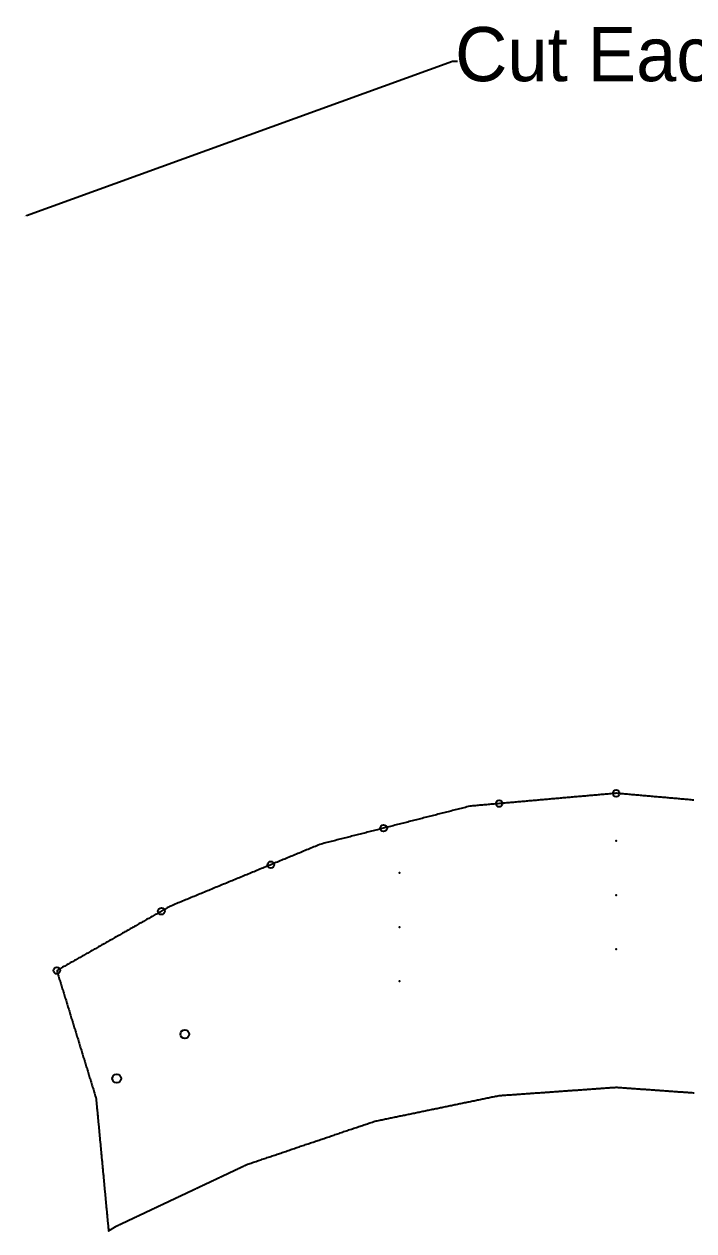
# Model space of a CAD drawing. Extents: x 2 to 431, y 2 to 326.
# Drawn here: x 169.8 to 219.3, y 1.6 to 90.7 of the extents above; entities that cross this region are included whole.
import ezdxf

# ---------------------------------------------------------------- set-up
doc = ezdxf.new("R2010")
doc.units = 0
doc.layers.get('0').update_dxf_attribs({"linetype": 'CONTINUOUS'})
for name, color, linetype in [('ANNOTATION', 7, 'CONTINUOUS'), ('DRILLING', 3, 'CONTINUOUS'), ('ENGRAVE', 4, 'CONTINUOUS'), ('RIB_INDICATION', 1, 'CONTINUOUS')]:
    doc.layers.add(name, color=color, linetype=linetype)

# ---------------------------------------------------------------- blocks, each defined once
blk = doc.blocks.new('*U200')
at = {"layer": 'ANNOTATION', "linetype": 'BYBLOCK'}
blk.add_line((201.429, 87.99), (201.789, 87.99), dxfattribs=at)
blk.add_lwpolyline([(169.926, 76.593), (201.429, 87.99)], dxfattribs=at)
at = {"layer": 'ANNOTATION'}
blk.add_solid([(169.936, 76.565), (169.757, 76.532), (169.916, 76.621)], dxfattribs=at)
blk.add_text('Cut Each Section Twice (x2)', height=4, dxfattribs=at).set_placement((201.607, 86.516))
blk = doc.blocks.new('*U164')
at = {"layer": 'ENGRAVE'}
blk.add_point((0, 0), dxfattribs=at)
blk = doc.blocks.new('*U165')
at = {"layer": 'ENGRAVE', "color": 0, "linetype": 'BYBLOCK'}
for p in [(0, 0), (4, 0), (8, 0)]:
    blk.add_blockref('*U164', p, dxfattribs=at)
blk = doc.blocks.new('*U166')
at = {"layer": 'ENGRAVE'}
blk.add_point((0, 0), dxfattribs=at)
blk = doc.blocks.new('*U167')
at = {"layer": 'ENGRAVE', "color": 0, "linetype": 'BYBLOCK'}
for p in [(0, 0), (4, 0), (8, 0)]:
    blk.add_blockref('*U166', p, dxfattribs=at)

msp = doc.modelspace()

# ---------------------------------------------------------------- linework, layer by layer
for points in [[(219.263, 33.422, 0), (219.159, 33.431, 0), (219.055, 33.44, 0), (218.951, 33.449, 0), (218.846, 33.458, 0), (218.742, 33.467, 0), (218.638, 33.477, 0), (218.533, 33.486, 0), (218.429, 33.495, 0), (218.325, 33.504, 0), (218.221, 33.513, 0), (218.116, 33.522, 0), (218.012, 33.532, 0), (217.908, 33.541, 0), (217.803, 33.55, 0), (217.699, 33.559, 0), (217.595, 33.568, 0), (217.491, 33.577, 0), (217.386, 33.587, 0), (217.282, 33.596, 0), (217.178, 33.605, 0), (217.073, 33.614, 0), (216.969, 33.623, 0), (216.865, 33.632, 0), (216.761, 33.642, 0), (216.656, 33.651, 0), (216.552, 33.66, 0), (216.448, 33.669, 0), (216.343, 33.678, 0), (216.239, 33.687, 0), (216.135, 33.696, 0), (216.031, 33.706, 0), (215.926, 33.715, 0), (215.822, 33.724, 0), (215.718, 33.733, 0), (215.613, 33.742, 0), (215.509, 33.751, 0), (215.405, 33.761, 0), (215.301, 33.77, 0), (215.196, 33.779, 0), (215.092, 33.788, 0), (214.988, 33.797, 0), (214.883, 33.806, 0), (214.779, 33.816, 0), (214.675, 33.825, 0), (214.571, 33.834, 0), (214.466, 33.843, 0), (214.362, 33.852, 0), (214.258, 33.861, 0), (214.153, 33.87, 0), (214.049, 33.88, 0), (213.945, 33.889, 0), (213.841, 33.898, 0), (213.736, 33.907, 0), (213.632, 33.916, 0), (213.528, 33.925, 0), (213.512, 33.927, 0), (213.512, 33.927, 0), (213.512, 33.927, 0), (213.512, 33.927, 0), (213.511, 33.927, 0), (213.511, 33.927, 0), (213.511, 33.927, 0), (213.511, 33.927, 0), (213.511, 33.927, 0), (213.511, 33.927, 0), (213.511, 33.927, 0), (213.511, 33.927, 0), (213.511, 33.927, 0), (213.511, 33.927, 0), (213.511, 33.927, 0), (213.511, 33.927, 0), (213.511, 33.927, 0), (213.511, 33.927, 0), (213.511, 33.927, 0), (213.511, 33.927, 0), (213.511, 33.927, 0), (213.511, 33.927, 0), (213.511, 33.927, 0), (213.511, 33.927, 0), (213.511, 33.927, 0), (213.511, 33.927, 0), (213.511, 33.927, 0), (213.511, 33.927, 0), (213.511, 33.927, 0), (213.511, 33.927, 0), (213.511, 33.927, 0), (213.511, 33.927, 0), (213.511, 33.927, 0), (213.511, 33.927, 0), (213.511, 33.927, 0), (213.511, 33.927, 0), (213.511, 33.927, 0), (213.511, 33.927, 0), (213.511, 33.927, 0), (213.511, 33.927, 0), (213.511, 33.927, 0), (213.511, 33.927, 0), (213.511, 33.927, 0), (213.511, 33.927, 0), (213.511, 33.927, 0), (213.511, 33.927, 0), (213.511, 33.927, 0), (213.511, 33.927, 0), (213.511, 33.927, 0), (213.511, 33.927, 0), (213.511, 33.927, 0), (213.511, 33.927, 0), (213.511, 33.927, 0), (213.511, 33.927, 0), (213.511, 33.927, 0), (213.511, 33.927, 0), (213.511, 33.927, 0), (213.511, 33.927, 0), (213.511, 33.927, 0), (213.511, 33.927, 0), (213.511, 33.927, 0), (213.511, 33.927, 0), (213.511, 33.927, 0), (213.511, 33.927, 0), (213.511, 33.927, 0), (213.511, 33.927, 0), (213.511, 33.927, 0), (213.511, 33.927, 0), (213.511, 33.927, 0), (213.511, 33.927, 0), (213.511, 33.927, 0), (213.511, 33.927, 0), (213.511, 33.927, 0), (213.511, 33.927, 0), (213.511, 33.927, 0), (213.511, 33.927, 0), (213.511, 33.927, 0), (213.511, 33.927, 0), (213.511, 33.927, 0), (213.511, 33.927, 0), (213.511, 33.927, 0), (213.511, 33.927, 0), (213.511, 33.927, 0), (213.511, 33.927, 0), (213.511, 33.927, 0), (213.511, 33.927, 0), (213.511, 33.927, 0), (213.511, 33.927, 0), (213.511, 33.927, 0), (213.511, 33.927, 0), (213.511, 33.927, 0), (213.511, 33.927, 0), (213.511, 33.927, 0), (213.511, 33.927, 0), (213.511, 33.927, 0), (213.511, 33.927, 0), (213.511, 33.927, 0), (213.511, 33.927, 0), (213.511, 33.927, 0), (213.511, 33.927, 0), (213.511, 33.927, 0), (213.511, 33.927, 0), (213.511, 33.927, 0), (213.511, 33.927, 0), (213.511, 33.927, 0), (213.511, 33.927, 0), (213.511, 33.927, 0), (213.511, 33.927, 0), (213.511, 33.927, 0), (213.511, 33.927, 0), (213.511, 33.927, 0), (213.511, 33.927, 0), (213.511, 33.927, 0), (213.511, 33.927, 0), (213.511, 33.927, 0), (213.511, 33.927, 0), (213.511, 33.927, 0), (213.511, 33.927, 0), (213.511, 33.927, 0), (213.511, 33.927, 0), (213.511, 33.927, 0), (213.511, 33.927, 0), (213.511, 33.927, 0), (213.511, 33.927, 0), (213.511, 33.927, 0), (213.511, 33.927, 0), (213.511, 33.927, 0), (213.511, 33.927, 0), (213.511, 33.927, 0), (213.511, 33.927, 0), (213.511, 33.927, 0), (213.511, 33.927, 0), (213.511, 33.927, 0), (213.511, 33.927, 0), (213.511, 33.927, 0), (213.511, 33.927, 0), (213.511, 33.927, 0), (213.511, 33.927, 0), (213.511, 33.927, 0), (213.511, 33.927, 0), (213.511, 33.927, 0), (213.511, 33.927, 0), (213.511, 33.927, 0), (213.511, 33.927, 0), (213.511, 33.927, 0), (213.511, 33.927, 0), (213.511, 33.927, 0), (213.511, 33.927, 0), (213.511, 33.927, 0), (213.511, 33.927, 0), (213.511, 33.927, 0), (213.511, 33.927, 0), (213.511, 33.927, 0), (213.511, 33.927, 0), (213.511, 33.927, 0), (213.511, 33.927, 0), (213.511, 33.927, 0), (213.511, 33.927, 0), (213.511, 33.927, 0), (213.511, 33.927, 0), (213.511, 33.927, 0), (213.511, 33.927, 0), (213.511, 33.927, 0), (213.511, 33.927, 0), (213.511, 33.927, 0), (213.511, 33.927, 0), (213.511, 33.927, 0), (213.511, 33.927, 0), (213.511, 33.927, 0), (213.511, 33.927, 0), (213.511, 33.927, 0), (213.511, 33.927, 0), (213.511, 33.927, 0), (213.511, 33.927, 0), (213.511, 33.927, 0), (213.511, 33.927, 0), (213.511, 33.927, 0), (213.511, 33.927, 0), (213.511, 33.927, 0), (213.511, 33.927, 0), (213.511, 33.927, 0), (213.511, 33.927, 0), (213.511, 33.927, 0), (213.511, 33.927, 0), (213.511, 33.927, 0), (213.511, 33.927, 0), (213.511, 33.927, 0), (213.511, 33.927, 0), (213.511, 33.927, 0), (213.511, 33.927, 0), (213.511, 33.927, 0), (213.511, 33.927, 0), (213.511, 33.927, 0), (213.511, 33.927, 0), (213.511, 33.927, 0), (213.511, 33.927, 0), (213.511, 33.927, 0), (213.511, 33.927, 0), (213.511, 33.927, 0), (213.511, 33.927, 0), (213.511, 33.927, 0), (213.511, 33.927, 0), (213.511, 33.927, 0), (213.511, 33.927, 0), (213.511, 33.927, 0), (213.511, 33.927, 0), (213.511, 33.927, 0), (213.43, 33.92, 0), (213.325, 33.91, 0), (213.221, 33.901, 0), (213.117, 33.892, 0), (213.013, 33.883, 0), (212.908, 33.874, 0), (212.804, 33.865, 0), (212.7, 33.855, 0), (212.595, 33.846, 0), (212.491, 33.837, 0), (212.387, 33.828, 0), (212.283, 33.819, 0), (212.178, 33.81, 0), (212.074, 33.801, 0), (211.97, 33.791, 0), (211.865, 33.782, 0), (211.761, 33.773, 0), (211.657, 33.764, 0), (211.553, 33.755, 0), (211.448, 33.746, 0), (211.344, 33.736, 0), (211.24, 33.727, 0), (211.135, 33.718, 0), (211.031, 33.709, 0), (210.927, 33.7, 0), (210.823, 33.691, 0), (210.718, 33.681, 0), (210.614, 33.672, 0), (210.51, 33.663, 0), (210.405, 33.654, 0), (210.301, 33.645, 0), (210.197, 33.636, 0), (210.093, 33.627, 0), (209.988, 33.617, 0), (209.884, 33.608, 0), (209.78, 33.599, 0), (209.675, 33.59, 0), (209.571, 33.581, 0), (209.467, 33.572, 0), (209.363, 33.562, 0), (209.258, 33.553, 0), (209.154, 33.544, 0), (209.05, 33.535, 0), (208.945, 33.526, 0), (208.841, 33.517, 0), (208.737, 33.508, 0), (208.633, 33.498, 0), (208.528, 33.489, 0), (208.424, 33.48, 0), (208.32, 33.471, 0), (208.215, 33.462, 0), (208.111, 33.453, 0), (208.007, 33.443, 0), (207.903, 33.434, 0), (207.798, 33.425, 0), (207.694, 33.416, 0), (207.59, 33.407, 0), (207.485, 33.398, 0), (207.381, 33.388, 0), (207.277, 33.379, 0), (207.173, 33.37, 0), (207.068, 33.361, 0), (206.964, 33.352, 0), (206.86, 33.343, 0), (206.755, 33.333, 0), (206.651, 33.324, 0), (206.547, 33.315, 0), (206.443, 33.306, 0), (206.338, 33.297, 0), (206.234, 33.288, 0), (206.13, 33.279, 0), (206.025, 33.269, 0), (205.921, 33.26, 0), (205.817, 33.251, 0), (205.713, 33.242, 0), (205.608, 33.233, 0), (205.504, 33.224, 0), (205.4, 33.214, 0), (205.295, 33.205, 0), (205.191, 33.196, 0), (205.087, 33.187, 0), (204.982, 33.178, 0), (204.878, 33.169, 0), (204.774, 33.159, 0), (204.67, 33.15, 0), (204.565, 33.141, 0), (204.461, 33.132, 0), (204.357, 33.123, 0), (204.252, 33.114, 0), (204.148, 33.105, 0), (204.044, 33.095, 0), (203.94, 33.086, 0), (203.835, 33.077, 0), (203.731, 33.068, 0), (203.627, 33.059, 0), (203.522, 33.05, 0), (203.418, 33.04, 0), (203.314, 33.031, 0), (203.21, 33.022, 0), (203.105, 33.013, 0), (203.001, 33.004, 0), (202.897, 32.995, 0), (202.792, 32.985, 0), (202.688, 32.972, 0), (202.581, 32.945, 0), (202.474, 32.917, 0), (202.368, 32.89, 0), (202.261, 32.863, 0), (202.155, 32.836, 0), (202.048, 32.809, 0), (201.942, 32.782, 0), (201.835, 32.755, 0), (201.728, 32.728, 0), (201.622, 32.701, 0), (201.515, 32.674, 0), (201.409, 32.647, 0), (201.302, 32.619, 0), (201.196, 32.592, 0), (201.089, 32.565, 0), (200.982, 32.538, 0), (200.876, 32.511, 0), (200.769, 32.484, 0), (200.663, 32.457, 0), (200.556, 32.43, 0), (200.45, 32.403, 0), (200.343, 32.376, 0), (200.236, 32.348, 0), (200.13, 32.321, 0), (200.023, 32.294, 0), (199.917, 32.267, 0), (199.81, 32.24, 0), (199.704, 32.213, 0), (199.597, 32.186, 0), (199.49, 32.159, 0), (199.384, 32.132, 0), (199.277, 32.105, 0), (199.171, 32.077, 0), (199.064, 32.05, 0), (198.958, 32.023, 0), (198.851, 31.996, 0), (198.744, 31.969, 0), (198.638, 31.942, 0), (198.531, 31.915, 0), (198.425, 31.888, 0), (198.318, 31.861, 0), (198.212, 31.834, 0), (198.105, 31.806, 0), (197.998, 31.779, 0), (197.892, 31.752, 0), (197.785, 31.725, 0), (197.679, 31.698, 0), (197.572, 31.671, 0), (197.466, 31.644, 0), (197.359, 31.617, 0), (197.252, 31.59, 0), (197.146, 31.562, 0), (197.039, 31.535, 0), (196.933, 31.508, 0), (196.826, 31.481, 0), (196.72, 31.454, 0), (196.613, 31.427, 0), (196.506, 31.4, 0), (196.4, 31.373, 0), (196.293, 31.346, 0), (196.187, 31.319, 0), (196.08, 31.291, 0), (195.973, 31.264, 0), (195.867, 31.237, 0), (195.76, 31.21, 0), (195.654, 31.183, 0), (195.547, 31.156, 0), (195.441, 31.129, 0), (195.334, 31.102, 0), (195.227, 31.075, 0), (195.121, 31.048, 0), (195.014, 31.02, 0), (194.908, 30.993, 0), (194.801, 30.966, 0), (194.695, 30.939, 0), (194.588, 30.912, 0), (194.481, 30.885, 0), (194.375, 30.858, 0), (194.268, 30.831, 0), (194.162, 30.804, 0), (194.055, 30.777, 0), (193.949, 30.75, 0), (193.842, 30.722, 0), (193.735, 30.695, 0), (193.629, 30.668, 0), (193.522, 30.641, 0), (193.416, 30.614, 0), (193.309, 30.587, 0), (193.203, 30.56, 0), (193.096, 30.533, 0), (192.989, 30.506, 0), (192.883, 30.479, 0), (192.776, 30.451, 0), (192.67, 30.424, 0), (192.563, 30.397, 0), (192.457, 30.37, 0), (192.35, 30.343, 0), (192.243, 30.316, 0), (192.137, 30.289, 0), (192.03, 30.262, 0), (191.924, 30.235, 0), (191.817, 30.207, 0), (191.711, 30.18, 0), (191.603, 30.141, 0), (191.495, 30.096, 0), (191.387, 30.052, 0), (191.28, 30.007, 0), (191.172, 29.963, 0), (191.064, 29.918, 0), (190.956, 29.874, 0), (190.848, 29.829, 0), (190.74, 29.785, 0), (190.633, 29.741, 0), (190.525, 29.696, 0), (190.417, 29.651, 0), (190.309, 29.607, 0), (190.201, 29.563, 0), (190.093, 29.518, 0), (189.986, 29.474, 0), (189.878, 29.429, 0), (189.77, 29.385, 0), (189.662, 29.34, 0), (189.554, 29.296, 0), (189.447, 29.251, 0), (189.339, 29.207, 0), (189.231, 29.162, 0), (189.123, 29.118, 0), (189.015, 29.073, 0), (188.907, 29.029, 0), (188.8, 28.984, 0), (188.692, 28.94, 0), (188.584, 28.895, 0), (188.476, 28.851, 0), (188.368, 28.806, 0), (188.26, 28.762, 0), (188.153, 28.718, 0), (188.045, 28.673, 0), (187.937, 28.629, 0), (187.829, 28.584, 0), (187.721, 28.54, 0), (187.613, 28.495, 0), (187.506, 28.451, 0), (187.398, 28.406, 0), (187.29, 28.362, 0), (187.182, 28.317, 0), (187.074, 28.273, 0), (186.966, 28.228, 0), (186.859, 28.184, 0), (186.751, 28.139, 0), (186.643, 28.095, 0), (186.535, 28.05, 0), (186.427, 28.006, 0), (186.319, 27.962, 0), (186.212, 27.917, 0), (186.104, 27.872, 0), (185.996, 27.828, 0), (185.888, 27.784, 0), (185.78, 27.739, 0), (185.672, 27.695, 0), (185.565, 27.65, 0), (185.457, 27.606, 0), (185.349, 27.561, 0), (185.241, 27.517, 0), (185.133, 27.472, 0), (185.026, 27.428, 0), (184.918, 27.383, 0), (184.81, 27.339, 0), (184.702, 27.294, 0), (184.594, 27.25, 0), (184.486, 27.205, 0), (184.379, 27.161, 0), (184.271, 27.116, 0), (184.163, 27.072, 0), (184.055, 27.027, 0), (183.947, 26.983, 0), (183.839, 26.939, 0), (183.732, 26.894, 0), (183.624, 26.85, 0), (183.516, 26.805, 0), (183.408, 26.761, 0), (183.3, 26.716, 0), (183.192, 26.672, 0), (183.085, 26.627, 0), (182.977, 26.583, 0), (182.869, 26.538, 0), (182.761, 26.494, 0), (182.653, 26.449, 0), (182.545, 26.405, 0), (182.438, 26.36, 0), (182.33, 26.316, 0), (182.222, 26.271, 0), (182.114, 26.227, 0), (182.006, 26.182, 0), (181.898, 26.138, 0), (181.791, 26.093, 0), (181.683, 26.049, 0), (181.575, 26.005, 0), (181.467, 25.96, 0), (181.359, 25.916, 0), (181.251, 25.871, 0), (181.144, 25.827, 0), (181.036, 25.782, 0), (180.928, 25.738, 0), (180.82, 25.693, 0), (180.712, 25.649, 0), (180.605, 25.604, 0), (180.502, 25.559, 0), (180.421, 25.514, 0), (180.341, 25.468, 0), (180.26, 25.422, 0), (180.179, 25.377, 0), (180.099, 25.331, 0), (180.018, 25.285, 0), (179.938, 25.24, 0), (179.857, 25.194, 0), (179.777, 25.148, 0), (179.696, 25.102, 0), (179.615, 25.057, 0), (179.535, 25.011, 0), (179.454, 24.965, 0), (179.374, 24.92, 0), (179.293, 24.874, 0), (179.212, 24.828, 0), (179.132, 24.782, 0), (179.051, 24.737, 0), (178.971, 24.691, 0), (178.89, 24.645, 0), (178.809, 24.6, 0), (178.729, 24.554, 0), (178.648, 24.508, 0), (178.568, 24.462, 0), (178.487, 24.417, 0), (178.406, 24.371, 0), (178.326, 24.325, 0), (178.245, 24.28, 0), (178.165, 24.234, 0), (178.084, 24.188, 0), (178.003, 24.142, 0), (177.923, 24.097, 0), (177.842, 24.051, 0), (177.762, 24.005, 0), (177.681, 23.96, 0), (177.6, 23.914, 0), (177.52, 23.868, 0), (177.439, 23.823, 0), (177.359, 23.777, 0), (177.278, 23.731, 0), (177.197, 23.685, 0), (177.117, 23.64, 0), (177.036, 23.594, 0), (176.956, 23.548, 0), (176.875, 23.503, 0), (176.795, 23.457, 0), (176.714, 23.411, 0), (176.633, 23.366, 0), (176.553, 23.32, 0), (176.472, 23.274, 0), (176.392, 23.228, 0), (176.311, 23.183, 0), (176.23, 23.137, 0), (176.15, 23.091, 0), (176.069, 23.046, 0), (175.989, 23, 0), (175.908, 22.954, 0), (175.827, 22.908, 0), (175.747, 22.863, 0), (175.666, 22.817, 0), (175.586, 22.771, 0), (175.505, 22.726, 0), (175.424, 22.68, 0), (175.344, 22.634, 0), (175.263, 22.588, 0), (175.183, 22.543, 0), (175.102, 22.497, 0), (175.021, 22.451, 0), (174.941, 22.405, 0), (174.86, 22.36, 0), (174.78, 22.314, 0), (174.699, 22.268, 0), (174.618, 22.223, 0), (174.538, 22.177, 0), (174.457, 22.131, 0), (174.377, 22.086, 0), (174.296, 22.04, 0), (174.215, 21.994, 0), (174.135, 21.948, 0), (174.054, 21.903, 0), (173.974, 21.857, 0), (173.893, 21.811, 0), (173.812, 21.766, 0), (173.732, 21.72, 0), (173.651, 21.674, 0), (173.571, 21.628, 0), (173.49, 21.583, 0), (173.41, 21.537, 0), (173.329, 21.491, 0), (173.248, 21.446, 0), (173.168, 21.4, 0), (173.087, 21.354, 0), (173.007, 21.308, 0), (172.926, 21.263, 0), (172.845, 21.217, 0), (172.765, 21.171, 0), (172.684, 21.126, 0), (172.604, 21.08, 0), (172.523, 21.034, 0), (172.442, 20.988, 0), (172.362, 20.943, 0), (172.281, 20.897, 0), (172.201, 20.851, 0), (172.191, 20.776, 0), (172.219, 20.686, 0), (172.247, 20.596, 0), (172.274, 20.506, 0), (172.302, 20.416, 0), (172.33, 20.326, 0), (172.358, 20.236, 0), (172.385, 20.146, 0), (172.413, 20.056, 0), (172.441, 19.966, 0), (172.468, 19.877, 0), (172.496, 19.787, 0), (172.524, 19.697, 0), (172.551, 19.607, 0), (172.579, 19.517, 0), (172.607, 19.427, 0), (172.635, 19.337, 0), (172.662, 19.247, 0), (172.69, 19.157, 0), (172.718, 19.067, 0), (172.745, 18.977, 0), (172.773, 18.887, 0), (172.801, 18.797, 0), (172.828, 18.706, 0), (172.856, 18.616, 0), (172.884, 18.526, 0), (172.912, 18.436, 0), (172.939, 18.346, 0), (172.967, 18.256, 0), (172.995, 18.166, 0), (173.022, 18.076, 0), (173.05, 17.986, 0), (173.078, 17.896, 0), (173.105, 17.806, 0), (173.133, 17.716, 0), (173.161, 17.627, 0), (173.189, 17.537, 0), (173.216, 17.447, 0), (173.244, 17.357, 0), (173.272, 17.267, 0), (173.299, 17.177, 0), (173.327, 17.087, 0), (173.355, 16.997, 0), (173.382, 16.907, 0), (173.41, 16.817, 0), (173.438, 16.727, 0), (173.466, 16.637, 0), (173.493, 16.547, 0), (173.521, 16.456, 0), (173.549, 16.366, 0), (173.576, 16.276, 0), (173.604, 16.186, 0), (173.632, 16.096, 0), (173.659, 16.006, 0), (173.687, 15.916, 0), (173.715, 15.826, 0), (173.743, 15.736, 0), (173.77, 15.646, 0), (173.798, 15.556, 0), (173.826, 15.466, 0), (173.853, 15.377, 0), (173.881, 15.287, 0), (173.909, 15.197, 0), (173.936, 15.107, 0), (173.964, 15.017, 0), (173.992, 14.927, 0), (174.02, 14.836, 0), (174.047, 14.746, 0), (174.075, 14.656, 0), (174.103, 14.566, 0), (174.13, 14.476, 0), (174.158, 14.386, 0), (174.186, 14.296, 0), (174.213, 14.207, 0), (174.241, 14.117, 0), (174.269, 14.027, 0), (174.297, 13.937, 0), (174.324, 13.847, 0), (174.352, 13.757, 0), (174.38, 13.666, 0), (174.407, 13.576, 0), (174.435, 13.486, 0), (174.463, 13.396, 0), (174.49, 13.306, 0), (174.518, 13.216, 0), (174.546, 13.127, 0), (174.573, 13.037, 0), (174.601, 12.947, 0), (174.629, 12.857, 0), (174.657, 12.767, 0), (174.684, 12.677, 0), (174.712, 12.586, 0), (174.74, 12.496, 0), (174.767, 12.406, 0), (174.795, 12.316, 0), (174.823, 12.226, 0), (174.85, 12.136, 0), (174.878, 12.046, 0), (174.906, 11.957, 0), (174.934, 11.867, 0), (174.961, 11.777, 0), (174.989, 11.687, 0), (175.017, 11.597, 0), (175.041, 11.517, 0), (175.044, 11.508, 0), (175.047, 11.498, 0), (175.049, 11.489, 0), (175.052, 11.48, 0), (175.054, 11.47, 0), (175.057, 11.461, 0), (175.059, 11.451, 0), (175.061, 11.442, 0), (175.063, 11.433, 0), (175.065, 11.423, 0), (175.067, 11.414, 0), (175.069, 11.404, 0), (175.07, 11.395, 0), (175.072, 11.385, 0), (175.074, 11.375, 0), (175.075, 11.366, 0), (175.076, 11.356, 0), (175.077, 11.347, 0), (175.079, 11.337, 0), (175.08, 11.328, 0), (175.081, 11.318, 0)], [(175.081, 11.318, 0), (175.089, 11.224, 0), (175.098, 11.13, 0), (175.107, 11.037, 0), (175.116, 10.943, 0), (175.125, 10.849, 0), (175.134, 10.755, 0), (175.143, 10.662, 0), (175.151, 10.568, 0), (175.16, 10.474, 0), (175.169, 10.38, 0), (175.178, 10.287, 0), (175.187, 10.193, 0), (175.196, 10.099, 0), (175.205, 10.005, 0), (175.213, 9.912, 0), (175.222, 9.818, 0), (175.231, 9.724, 0), (175.24, 9.63, 0), (175.249, 9.537, 0), (175.258, 9.443, 0), (175.267, 9.349, 0), (175.275, 9.255, 0), (175.284, 9.162, 0), (175.293, 9.068, 0), (175.302, 8.974, 0), (175.311, 8.88, 0), (175.32, 8.787, 0), (175.328, 8.693, 0), (175.337, 8.599, 0), (175.346, 8.505, 0), (175.355, 8.412, 0), (175.364, 8.318, 0), (175.373, 8.224, 0), (175.382, 8.13, 0), (175.39, 8.037, 0), (175.399, 7.943, 0), (175.408, 7.849, 0), (175.417, 7.755, 0), (175.426, 7.662, 0), (175.435, 7.568, 0), (175.444, 7.474, 0), (175.452, 7.38, 0), (175.461, 7.287, 0), (175.47, 7.193, 0), (175.479, 7.099, 0), (175.488, 7.005, 0), (175.497, 6.912, 0), (175.505, 6.818, 0), (175.514, 6.724, 0), (175.523, 6.63, 0), (175.532, 6.537, 0), (175.541, 6.443, 0), (175.55, 6.349, 0), (175.559, 6.255, 0), (175.567, 6.162, 0), (175.576, 6.068, 0), (175.585, 5.974, 0), (175.594, 5.88, 0), (175.603, 5.787, 0), (175.612, 5.693, 0), (175.621, 5.599, 0), (175.629, 5.505, 0), (175.638, 5.412, 0), (175.647, 5.318, 0), (175.656, 5.224, 0), (175.665, 5.13, 0), (175.674, 5.037, 0), (175.683, 4.943, 0), (175.691, 4.849, 0), (175.7, 4.755, 0), (175.709, 4.662, 0), (175.718, 4.568, 0), (175.727, 4.474, 0), (175.736, 4.38, 0), (175.744, 4.287, 0), (175.753, 4.193, 0), (175.762, 4.099, 0), (175.771, 4.005, 0), (175.78, 3.912, 0), (175.789, 3.818, 0), (175.798, 3.724, 0), (175.806, 3.63, 0), (175.815, 3.537, 0), (175.824, 3.443, 0), (175.833, 3.349, 0), (175.842, 3.255, 0), (175.851, 3.162, 0), (175.86, 3.068, 0), (175.868, 2.974, 0), (175.877, 2.88, 0), (175.886, 2.787, 0), (175.895, 2.693, 0), (175.904, 2.599, 0), (175.913, 2.505, 0), (175.921, 2.412, 0), (175.93, 2.318, 0), (175.939, 2.224, 0), (175.948, 2.13, 0), (175.957, 2.037, 0), (175.966, 1.943, 0), (175.975, 1.849, 0), (175.983, 1.755, 0), (175.992, 1.662, 0), (176, 1.613, 0), (176.005, 1.617, 0), (176.011, 1.62, 0), (176.016, 1.624, 0), (176.022, 1.627, 0), (176.027, 1.63, 0), (176.032, 1.634, 0), (176.038, 1.637, 0), (176.043, 1.64, 0), (176.049, 1.644, 0), (176.054, 1.647, 0), (176.06, 1.65, 0), (176.065, 1.654, 0), (176.071, 1.657, 0), (176.076, 1.66, 0), (176.082, 1.664, 0), (176.087, 1.667, 0), (176.093, 1.671, 0), (176.098, 1.674, 0), (176.104, 1.677, 0), (176.109, 1.681, 0), (176.115, 1.684, 0), (176.12, 1.687, 0), (176.126, 1.691, 0), (176.131, 1.694, 0), (176.137, 1.697, 0), (176.142, 1.701, 0), (176.148, 1.704, 0), (176.153, 1.707, 0), (176.159, 1.711, 0), (176.164, 1.714, 0), (176.17, 1.718, 0), (176.175, 1.721, 0), (176.181, 1.724, 0), (176.186, 1.728, 0), (176.192, 1.731, 0), (176.197, 1.734, 0), (176.202, 1.738, 0), (176.208, 1.741, 0), (176.213, 1.744, 0), (176.219, 1.748, 0), (176.224, 1.751, 0), (176.23, 1.754, 0), (176.235, 1.758, 0), (176.241, 1.761, 0), (176.246, 1.765, 0), (176.252, 1.768, 0), (176.257, 1.771, 0), (176.263, 1.775, 0), (176.268, 1.778, 0), (176.274, 1.781, 0), (176.279, 1.785, 0), (176.285, 1.788, 0), (176.29, 1.791, 0), (176.296, 1.795, 0), (176.301, 1.798, 0), (176.307, 1.801, 0), (176.312, 1.805, 0), (176.318, 1.808, 0), (176.323, 1.812, 0), (176.329, 1.815, 0), (176.334, 1.818, 0), (176.34, 1.822, 0), (176.345, 1.825, 0), (176.351, 1.828, 0), (176.356, 1.832, 0), (176.362, 1.835, 0), (176.367, 1.838, 0), (176.372, 1.842, 0), (176.378, 1.845, 0), (176.383, 1.848, 0), (176.389, 1.852, 0), (176.394, 1.855, 0), (176.4, 1.859, 0), (176.405, 1.862, 0), (176.411, 1.865, 0), (176.416, 1.869, 0), (176.422, 1.872, 0), (176.427, 1.875, 0), (176.433, 1.879, 0), (176.438, 1.882, 0), (176.444, 1.885, 0), (176.449, 1.889, 0), (176.455, 1.892, 0), (176.46, 1.895, 0), (176.466, 1.899, 0), (176.471, 1.902, 0), (176.477, 1.906, 0), (176.482, 1.909, 0), (176.488, 1.912, 0), (176.493, 1.916, 0), (176.499, 1.919, 0), (176.504, 1.922, 0), (176.51, 1.926, 0), (176.515, 1.929, 0), (176.521, 1.932, 0), (176.526, 1.936, 0), (176.532, 1.939, 0), (176.537, 1.942, 0), (176.542, 1.946, 0), (176.548, 1.949, 0), (176.553, 1.953, 0), (176.559, 1.956, 0), (176.564, 1.959, 0), (176.652, 2.001, 0), (176.746, 2.045, 0), (176.839, 2.089, 0), (176.932, 2.133, 0), (177.025, 2.177, 0), (177.119, 2.221, 0), (177.212, 2.265, 0), (177.305, 2.309, 0), (177.399, 2.353, 0), (177.492, 2.397, 0), (177.585, 2.441, 0), (177.679, 2.485, 0), (177.772, 2.529, 0), (177.865, 2.573, 0), (177.959, 2.617, 0), (178.052, 2.661, 0), (178.145, 2.705, 0), (178.238, 2.749, 0), (178.332, 2.793, 0), (178.425, 2.837, 0), (178.518, 2.881, 0), (178.612, 2.925, 0), (178.705, 2.969, 0), (178.798, 3.013, 0), (178.892, 3.057, 0), (178.985, 3.101, 0), (179.078, 3.145, 0), (179.171, 3.189, 0), (179.265, 3.233, 0), (179.358, 3.277, 0), (179.451, 3.321, 0), (179.545, 3.365, 0), (179.638, 3.409, 0), (179.731, 3.453, 0), (179.825, 3.497, 0), (179.918, 3.541, 0), (180.011, 3.585, 0), (180.104, 3.629, 0), (180.198, 3.673, 0), (180.291, 3.717, 0), (180.384, 3.761, 0), (180.478, 3.805, 0), (180.571, 3.849, 0), (180.664, 3.893, 0), (180.758, 3.937, 0), (180.851, 3.981, 0), (180.944, 4.025, 0), (181.038, 4.069, 0), (181.131, 4.113, 0), (181.224, 4.157, 0), (181.317, 4.201, 0), (181.411, 4.245, 0), (181.504, 4.289, 0), (181.597, 4.333, 0), (181.691, 4.377, 0), (181.784, 4.421, 0), (181.877, 4.465, 0), (181.971, 4.509, 0), (182.064, 4.553, 0), (182.157, 4.597, 0), (182.25, 4.641, 0), (182.344, 4.685, 0), (182.437, 4.729, 0), (182.53, 4.773, 0), (182.624, 4.817, 0), (182.717, 4.861, 0), (182.81, 4.905, 0), (182.904, 4.949, 0), (182.997, 4.993, 0), (183.09, 5.037, 0), (183.183, 5.081, 0), (183.277, 5.125, 0), (183.37, 5.169, 0), (183.463, 5.213, 0), (183.557, 5.257, 0), (183.65, 5.301, 0), (183.743, 5.345, 0), (183.837, 5.389, 0), (183.93, 5.433, 0), (184.023, 5.477, 0), (184.117, 5.521, 0), (184.21, 5.565, 0), (184.303, 5.609, 0), (184.396, 5.653, 0), (184.49, 5.697, 0), (184.583, 5.741, 0), (184.676, 5.785, 0), (184.77, 5.829, 0), (184.863, 5.873, 0), (184.956, 5.917, 0), (185.05, 5.961, 0), (185.143, 6.005, 0), (185.236, 6.049, 0), (185.329, 6.093, 0), (185.423, 6.137, 0), (185.516, 6.181, 0), (185.609, 6.225, 0), (185.703, 6.269, 0), (185.796, 6.313, 0), (185.889, 6.357, 0), (185.983, 6.401, 0), (186.076, 6.445, 0), (186.169, 6.489, 0), (186.262, 6.528, 0), (186.353, 6.559, 0), (186.445, 6.59, 0), (186.536, 6.62, 0), (186.628, 6.651, 0), (186.719, 6.682, 0), (186.811, 6.713, 0), (186.902, 6.744, 0), (186.993, 6.775, 0), (187.085, 6.806, 0), (187.176, 6.837, 0), (187.268, 6.868, 0), (187.359, 6.899, 0), (187.451, 6.93, 0), (187.542, 6.961, 0), (187.634, 6.992, 0), (187.725, 7.022, 0), (187.817, 7.053, 0), (187.908, 7.084, 0), (188, 7.115, 0), (188.091, 7.146, 0), (188.182, 7.177, 0), (188.274, 7.208, 0), (188.365, 7.239, 0), (188.457, 7.27, 0), (188.548, 7.301, 0), (188.64, 7.332, 0), (188.731, 7.363, 0), (188.823, 7.394, 0), (188.914, 7.424, 0), (189.006, 7.455, 0), (189.097, 7.486, 0), (189.189, 7.517, 0), (189.28, 7.548, 0), (189.371, 7.579, 0), (189.463, 7.61, 0), (189.554, 7.641, 0), (189.646, 7.672, 0), (189.737, 7.703, 0), (189.829, 7.734, 0), (189.92, 7.765, 0), (190.012, 7.795, 0), (190.103, 7.826, 0), (190.195, 7.857, 0), (190.286, 7.888, 0), (190.378, 7.919, 0), (190.469, 7.95, 0), (190.56, 7.981, 0), (190.652, 8.012, 0), (190.743, 8.043, 0), (190.835, 8.074, 0), (190.926, 8.105, 0), (191.018, 8.136, 0), (191.109, 8.167, 0), (191.201, 8.197, 0), (191.292, 8.228, 0), (191.384, 8.259, 0), (191.475, 8.29, 0), (191.567, 8.321, 0), (191.658, 8.352, 0), (191.749, 8.383, 0), (191.841, 8.414, 0), (191.932, 8.445, 0), (192.024, 8.476, 0), (192.115, 8.507, 0), (192.207, 8.538, 0), (192.298, 8.569, 0), (192.39, 8.599, 0), (192.481, 8.63, 0), (192.573, 8.661, 0), (192.664, 8.692, 0), (192.756, 8.723, 0), (192.847, 8.754, 0), (192.938, 8.785, 0), (193.03, 8.816, 0), (193.121, 8.847, 0), (193.213, 8.878, 0), (193.304, 8.909, 0), (193.396, 8.94, 0), (193.487, 8.971, 0), (193.579, 9.001, 0), (193.67, 9.032, 0), (193.762, 9.063, 0), (193.853, 9.094, 0), (193.945, 9.125, 0), (194.036, 9.156, 0), (194.127, 9.187, 0), (194.219, 9.218, 0), (194.31, 9.249, 0), (194.402, 9.28, 0), (194.493, 9.311, 0), (194.585, 9.342, 0), (194.676, 9.373, 0), (194.768, 9.403, 0), (194.859, 9.434, 0), (194.951, 9.465, 0), (195.042, 9.496, 0), (195.134, 9.527, 0), (195.225, 9.558, 0), (195.316, 9.589, 0), (195.408, 9.62, 0), (195.499, 9.651, 0), (195.591, 9.682, 0), (195.682, 9.713, 0), (195.771, 9.732, 0), (195.859, 9.751, 0), (195.948, 9.769, 0), (196.036, 9.787, 0), (196.124, 9.805, 0), (196.212, 9.824, 0), (196.301, 9.842, 0), (196.389, 9.86, 0), (196.477, 9.878, 0), (196.565, 9.896, 0), (196.654, 9.915, 0), (196.742, 9.933, 0), (196.83, 9.951, 0), (196.919, 9.969, 0), (197.007, 9.988, 0), (197.095, 10.006, 0), (197.183, 10.024, 0), (197.272, 10.042, 0), (197.36, 10.06, 0), (197.448, 10.079, 0), (197.536, 10.097, 0), (197.625, 10.115, 0), (197.713, 10.133, 0), (197.801, 10.152, 0), (197.89, 10.17, 0), (197.978, 10.188, 0), (198.066, 10.206, 0), (198.154, 10.224, 0), (198.243, 10.243, 0), (198.331, 10.261, 0), (198.419, 10.279, 0), (198.507, 10.297, 0), (198.596, 10.316, 0), (198.684, 10.334, 0), (198.772, 10.352, 0), (198.861, 10.37, 0), (198.949, 10.388, 0), (199.037, 10.407, 0), (199.125, 10.425, 0), (199.214, 10.443, 0), (199.302, 10.461, 0), (199.39, 10.479, 0), (199.478, 10.498, 0), (199.567, 10.516, 0), (199.655, 10.534, 0), (199.743, 10.552, 0), (199.832, 10.571, 0), (199.92, 10.589, 0), (200.008, 10.607, 0), (200.096, 10.625, 0), (200.185, 10.643, 0), (200.273, 10.662, 0), (200.361, 10.68, 0), (200.45, 10.698, 0), (200.538, 10.716, 0), (200.626, 10.735, 0), (200.714, 10.753, 0), (200.803, 10.771, 0), (200.891, 10.789, 0), (200.979, 10.807, 0), (201.067, 10.826, 0), (201.156, 10.844, 0), (201.244, 10.862, 0), (201.332, 10.88, 0), (201.421, 10.899, 0), (201.509, 10.917, 0), (201.597, 10.935, 0), (201.685, 10.953, 0), (201.774, 10.971, 0), (201.862, 10.99, 0), (201.95, 11.008, 0), (202.038, 11.026, 0), (202.127, 11.044, 0), (202.215, 11.062, 0), (202.303, 11.081, 0), (202.392, 11.099, 0), (202.48, 11.117, 0), (202.568, 11.135, 0), (202.656, 11.154, 0), (202.745, 11.172, 0), (202.833, 11.19, 0), (202.921, 11.208, 0), (203.009, 11.226, 0), (203.098, 11.245, 0), (203.186, 11.263, 0), (203.274, 11.281, 0), (203.363, 11.299, 0), (203.451, 11.318, 0), (203.539, 11.336, 0), (203.627, 11.354, 0), (203.716, 11.372, 0), (203.804, 11.39, 0), (203.892, 11.409, 0), (203.981, 11.427, 0), (204.069, 11.445, 0), (204.157, 11.463, 0), (204.245, 11.482, 0), (204.334, 11.5, 0), (204.422, 11.518, 0), (204.51, 11.536, 0), (204.598, 11.555, 0), (204.687, 11.573, 0), (204.775, 11.591, 0), (204.862, 11.605, 0), (204.946, 11.611, 0), (205.029, 11.617, 0), (205.113, 11.623, 0), (205.197, 11.629, 0), (205.281, 11.635, 0), (205.365, 11.641, 0), (205.449, 11.647, 0), (205.532, 11.653, 0), (205.616, 11.659, 0), (205.7, 11.665, 0), (205.784, 11.671, 0), (205.868, 11.676, 0), (205.951, 11.682, 0), (206.035, 11.688, 0), (206.119, 11.694, 0), (206.203, 11.7, 0), (206.287, 11.706, 0), (206.371, 11.712, 0), (206.454, 11.718, 0), (206.538, 11.724, 0), (206.622, 11.73, 0), (206.706, 11.736, 0), (206.79, 11.742, 0), (206.874, 11.748, 0), (206.957, 11.754, 0), (207.041, 11.76, 0), (207.125, 11.766, 0), (207.209, 11.772, 0), (207.293, 11.778, 0), (207.377, 11.784, 0), (207.46, 11.79, 0), (207.544, 11.796, 0), (207.628, 11.802, 0), (207.712, 11.808, 0), (207.796, 11.813, 0), (207.879, 11.819, 0), (207.963, 11.825, 0), (208.047, 11.831, 0), (208.131, 11.837, 0), (208.215, 11.843, 0), (208.299, 11.849, 0), (208.382, 11.855, 0), (208.466, 11.861, 0), (208.55, 11.867, 0), (208.634, 11.873, 0), (208.718, 11.879, 0), (208.802, 11.885, 0), (208.885, 11.891, 0), (208.969, 11.897, 0), (209.053, 11.903, 0), (209.137, 11.909, 0), (209.221, 11.915, 0), (209.305, 11.921, 0), (209.388, 11.927, 0), (209.472, 11.933, 0), (209.556, 11.939, 0), (209.64, 11.945, 0), (209.724, 11.951, 0), (209.808, 11.957, 0), (209.891, 11.963, 0), (209.975, 11.969, 0), (210.059, 11.975, 0), (210.143, 11.98, 0), (210.227, 11.986, 0), (210.31, 11.992, 0), (210.394, 11.998, 0), (210.478, 12.004, 0), (210.562, 12.01, 0), (210.646, 12.016, 0), (210.73, 12.022, 0), (210.813, 12.028, 0), (210.897, 12.034, 0), (210.981, 12.04, 0), (211.065, 12.046, 0), (211.149, 12.052, 0), (211.233, 12.058, 0), (211.316, 12.064, 0), (211.4, 12.07, 0), (211.484, 12.076, 0), (211.568, 12.082, 0), (211.652, 12.088, 0), (211.736, 12.094, 0), (211.819, 12.1, 0), (211.903, 12.106, 0), (211.987, 12.112, 0), (212.071, 12.118, 0), (212.155, 12.123, 0), (212.238, 12.13, 0), (212.322, 12.135, 0), (212.406, 12.141, 0), (212.49, 12.147, 0), (212.574, 12.153, 0), (212.658, 12.159, 0), (212.741, 12.165, 0), (212.825, 12.171, 0), (212.909, 12.177, 0), (212.993, 12.183, 0), (213.077, 12.189, 0), (213.161, 12.195, 0), (213.244, 12.201, 0), (213.328, 12.207, 0), (213.412, 12.213, 0), (213.496, 12.219, 0), (213.58, 12.215, 0), (213.664, 12.209, 0), (213.747, 12.203, 0), (213.831, 12.197, 0), (213.915, 12.191, 0), (213.999, 12.185, 0), (214.083, 12.179, 0), (214.167, 12.173, 0), (214.25, 12.168, 0), (214.334, 12.162, 0), (214.418, 12.155, 0), (214.502, 12.15, 0), (214.586, 12.144, 0), (214.669, 12.138, 0), (214.753, 12.132, 0), (214.837, 12.126, 0), (214.921, 12.12, 0), (215.005, 12.114, 0), (215.089, 12.108, 0), (215.172, 12.102, 0), (215.256, 12.096, 0), (215.34, 12.09, 0), (215.424, 12.084, 0), (215.508, 12.078, 0), (215.592, 12.072, 0), (215.675, 12.066, 0), (215.759, 12.06, 0), (215.843, 12.054, 0), (215.927, 12.048, 0), (216.011, 12.042, 0), (216.095, 12.036, 0), (216.178, 12.03, 0), (216.262, 12.024, 0), (216.346, 12.018, 0), (216.43, 12.012, 0), (216.514, 12.007, 0), (216.597, 12.001, 0), (216.681, 11.995, 0), (216.765, 11.989, 0), (216.849, 11.983, 0), (216.933, 11.977, 0), (217.017, 11.971, 0), (217.1, 11.965, 0), (217.184, 11.959, 0), (217.268, 11.953, 0), (217.352, 11.947, 0), (217.436, 11.941, 0), (217.52, 11.935, 0), (217.603, 11.929, 0), (217.687, 11.923, 0), (217.771, 11.917, 0), (217.855, 11.911, 0), (217.939, 11.905, 0), (218.023, 11.899, 0), (218.106, 11.893, 0), (218.19, 11.887, 0), (218.274, 11.881, 0), (218.358, 11.875, 0), (218.442, 11.869, 0), (218.525, 11.863, 0), (218.609, 11.857, 0), (218.693, 11.851, 0), (218.777, 11.846, 0), (218.861, 11.84, 0), (218.945, 11.834, 0), (219.028, 11.828, 0), (219.112, 11.822, 0), (219.196, 11.816, 0), (219.28, 11.81, 0)]]:
    msp.add_polyline3d(points)
at = {"layer": 'DRILLING'}
for centre in [(181.626, 16.136), (176.599, 12.861)]:
    msp.add_circle(centre, 0.323, dxfattribs=at)
at = {"layer": 'RIB_INDICATION'}
for centre in [(213.511, 33.927), (204.862, 33.167), (196.328, 31.354), (187.989, 28.65), (179.901, 25.219), (172.173, 20.836)]:
    msp.add_circle(centre, 0.25, dxfattribs=at)

# ---------------------------------------------------------------- block references
msp.add_blockref('*U200', (0, 0))
at = {"layer": 'ENGRAVE', "rotation": 270}
for name, p in [('*U167', (213.511, 30.413)), ('*U165', (197.511, 28.044))]:
    msp.add_blockref(name, p, dxfattribs=at)

doc.saveas('drawing.dxf')
